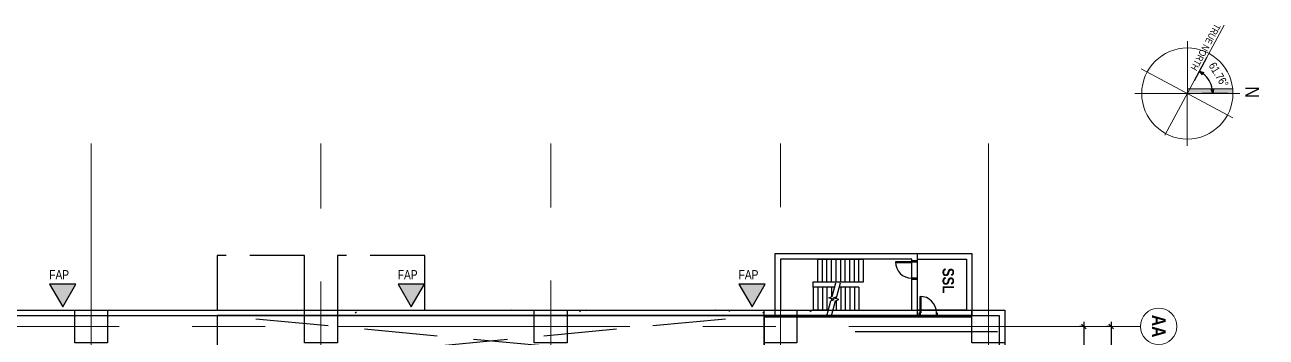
# Model space of a CAD drawing. Extents: x -14231 to 516634, y -267190 to 70805.
# Drawn here: x 249256 to 317327, y -58534 to -41388 of the extents above; entities that cross this region are included whole.
import ezdxf

# ---------------------------------------------------------------- set-up
doc = ezdxf.new("R2010")
doc.units = 0
doc.header["$LTSCALE"] = 8
for name, pattern in [('IDA - Grid Line', [3500, 2000, -500, 500, -500]), ('IDA - Hidden 065', [537.5, 375, -162.5]), ('IDA - Hidden 2-1', [750, 500, -250]), ('Overhead', [992.1875, 595.3125, -396.875])]:
    doc.linetypes.add(name, pattern=pattern)
doc.layers.get('0').update_dxf_attribs({"color": 1, "linetype": 'CONTINUOUS'})
doc.layers.get('Defpoints').update_dxf_attribs({"linetype": 'CONTINUOUS'})
doc.layers.add('000_CTCI_CSA', color=7, linetype='CONTINUOUS')
for name, color, linetype, lineweight in [('A-_--------_A', 7, 'CONTINUOUS', 9), ('A-_ANOTGRID_E', 7, 'CONTINUOUS', 9), ('A-_ANOTTEXT_A', 7, 'CONTINUOUS', 9), ('A-ANOT----_D', 7, 'CONTINUOUS', 9)]:
    doc.layers.add(name, color=color, linetype=linetype, lineweight=lineweight)
doc.layers.add('A-_--------_E-', color=7, linetype='CONTINUOUS', lineweight=9, true_color=0x00a600)
doc.styles.add('Arial', font='arial.ttf', dxfattribs={"width": 0.8, "height": 0.25})
doc.styles.add('Arial Narrow', font='ARIALN.TTF', dxfattribs={"height": 0.2})
doc.styles.add('Arial Narrow_1', font='ARIALN.TTF', dxfattribs={"height": 0.18})
doc.styles.add('Arial Narrow_2', font='ARIALN.TTF', dxfattribs={"width": 0.8, "height": 0.22})
doc.styles.add('Arial Narrow_B', font='ARIALNB.TTF', dxfattribs={"height": 750})
doc.styles.add('Arial Narrow_B_1', font='ARIALNB.TTF', dxfattribs={"height": 625})
doc.styles.add('Arial_1', font='arial.ttf', dxfattribs={"width": 0.8, "height": 450})
doc.dimstyles.new('IDA_-_Arial_-_1_8mm_-_Black_-_Angular_2', dxfattribs={"dimscale": 304.8, "dimtxt": 459.11673, "dimasz": 0.82021, "dimexe": 1.968504, "dimexo": 1.230315, "dimgap": 1.230315, "dimtad": 1, "dimdec": 0, "dimzin": 0, "dimdsep": 46, "dimtxsty": 'Arial_1', "dimblk1": 'OPEN30', "dimblk2": 'OPEN30', "dimsah": 1, "dimcen": 0.09, "dimdle": 0.82021, "dimazin": 0, "dimtfac": 1, "dimtdec": 4, "dimtix": 1, "dimtmove": 0, "dimatfit": 3, "dimfxl": 1, "dimtvp": 1, "dimtolj": 1, "dimtzin": 0, "dimarcsym": 2})
doc.dimstyles.new('IDA_-_Arial_-_2_5mm_-_Black_-_Diagonal', dxfattribs={"dimscale": 304.8, "dimtxt": 639.644359, "dimasz": 0.82021, "dimexe": 0.82021, "dimexo": 0.82021, "dimgap": 0, "dimtad": 1, "dimdec": 0, "dimzin": 0, "dimdsep": 46, "dimtxsty": 'Arial Narrow_2', "dimblk1": 'OBLIQUE', "dimblk2": 'OBLIQUE', "dimsah": 1, "dimcen": 0.09, "dimdle": 0.82021, "dimazin": 0, "dimtfac": 1, "dimtdec": 4, "dimtix": 1, "dimtmove": 0, "dimatfit": 3, "dimfxl": 1, "dimtvp": 1, "dimtolj": 1, "dimtzin": 0, "dimarcsym": 2})

# ---------------------------------------------------------------- blocks, each defined once
blk = doc.blocks.new('_Open30')
at = {"color": 0, "linetype": 'ByBlock', "lineweight": -2}
for p, q in [((-1, 0.27), (0, 0)), ((0, 0), (-1, -0.27)), ((0, 0), (-1, 0))]:
    blk.add_line(p, q, dxfattribs=at)
blk = doc.blocks.new('*D294')
at = {"layer": 'A-ANOT----_D', "color": 0, "lineweight": -2, "transparency": 16777216}
for p, q in [((314053, -43206), (313378, -44461)), ((315221, -45159), (313796, -45159))]:
    blk.add_line(p, q, dxfattribs=at)
blk.add_arc((313003, -45159), 1392, 10.30135, 51.45865, dxfattribs=at)
at = {"layer": 'Defpoints', "color": 0, "transparency": 16777216}
for p in [(314230, -42876), (314307, -44670), (313003, -45159), (315596, -45159)]:
    blk.add_point(p, dxfattribs=at)
at = {"layer": 'A-ANOT----_D', "color": 0, "lineweight": -2, "transparency": 16777216, "xscale": 250, "yscale": 250, "zscale": 250}
for p, rotation in [((313662, -43933), 146.6093274653374), ((314396, -45159), 275.1506725346597)]:
    blk.add_blockref('_Open30', p, dxfattribs=dict(at, rotation=rotation))
at = {"layer": 'A-ANOT----_D', "color": 0, "transparency": 16777216, "insert": (314718, -44134), "char_height": 450, "width": 1720.63, "attachment_point": 5, "rotation": 300.88, "style": 'Arial_1'}
blk.add_mtext('\\A1;61.76°', dxfattribs=at)
blk = doc.blocks.new('IDA - North Point _ Scale Bar - North Point Only-9867521-PH1 LEVEL 3 - PROBE')
at = {"layer": 'A-_--------_A'}
h = blk.add_hatch(color=256, dxfattribs=at)
edge = h.paths.add_edge_path()
edge.add_line((-0.47, 0.88), (8.29, 5.59))
edge.add_arc((0, 0), 10, 28.24, 33.9792, ccw=False)
edge.add_line((8.81, 4.73), (0, 0))
edge.add_line((0, 0), (-0.47, 0.88))
for p, q in [((-5.44, 10.13), (5.44, -10.13)), ((8.29, 5.59), (-0.47, 0.88)), ((10.13, 5.44), (-10.13, -5.44)), ((0, 0), (8.81, 4.73)), ((-0.47, 0.88), (0, 0))]:
    blk.add_line(p, q, dxfattribs=at)
blk.add_circle((0, 0), 10, dxfattribs=at)
blk.add_arc((0, 0), 10, 28.24, 33.9792, dxfattribs=at)
at = {"layer": 'A-_--------_A', "insert": (13.15, 8.81), "char_height": 3, "width": 3.0464, "attachment_point": 1, "rotation": 298.24, "style": 'Arial Narrow'}
blk.add_mtext('N', dxfattribs=at)
blk = doc.blocks.new('_Oblique')
at = {"color": 0, "linetype": 'ByBlock', "lineweight": -2}
blk.add_line((-0.5, -0.5), (0.5, 0.5), dxfattribs=at)
blk = doc.blocks.new('*D280')
at = {"layer": 'A-ANOT----_D', "color": 0, "lineweight": -2, "transparency": 16777216}
for p, q in [((308832, -57693), (308832, -133793)), ((308759, -57943), (308582, -57943)), ((308759, -133543), (308582, -133543))]:
    blk.add_line(p, q, dxfattribs=at)
at = {"layer": 'Defpoints', "color": 0, "transparency": 16777216}
for p in [(309009, -57943), (308832, -133543), (309009, -133543)]:
    blk.add_point(p, dxfattribs=at)
at = {"layer": 'A-ANOT----_D', "color": 0, "lineweight": -2, "transparency": 16777216, "xscale": 250, "yscale": 250, "zscale": 250}
for p, rotation in [((308832, -57943), 90), ((308832, -133543), 270)]:
    blk.add_blockref('_Oblique', p, dxfattribs=dict(at, rotation=rotation))
at = {"layer": 'A-ANOT----_D', "color": 0, "transparency": 16777216, "insert": (308832, -95743), "char_height": 0.22, "width": 2375.82, "attachment_point": 5, "rotation": 90, "style": 'Arial Narrow_2'}
blk.add_mtext('\\A1;75600', dxfattribs=at)
blk = doc.blocks.new('*D281')
at = {"layer": '000_CTCI_CSA', "color": 0, "lineweight": -2, "transparency": 16777216}
for p, q in [((307332, -57693), (307332, -70793)), ((307259, -57943), (307082, -57943)), ((307259, -70543), (307082, -70543))]:
    blk.add_line(p, q, dxfattribs=at)
at = {"layer": 'Defpoints', "color": 0, "transparency": 16777216}
for p in [(307509, -57943), (307332, -70543), (307509, -70543)]:
    blk.add_point(p, dxfattribs=at)
at = {"layer": '000_CTCI_CSA', "color": 0, "lineweight": -2, "transparency": 16777216, "xscale": 250, "yscale": 250, "zscale": 250}
for p, rotation in [((307332, -57943), 90), ((307332, -70543), 270)]:
    blk.add_blockref('_Oblique', p, dxfattribs=dict(at, rotation=rotation))
at = {"layer": '000_CTCI_CSA', "color": 0, "transparency": 16777216, "insert": (307332, -64243), "char_height": 0.22, "width": 2375.82, "attachment_point": 5, "rotation": 90, "style": 'Arial Narrow_2'}
blk.add_mtext('\\A1;12600', dxfattribs=at)
blk = doc.blocks.new('Grid - 4 mm Dia-V240-PH1 LEVEL 1 - WWTP')
at = {"layer": 'A-_ANOTGRID_E'}
blk.add_circle((0, 0), 4, dxfattribs=at)

msp = doc.modelspace()

# ---------------------------------------------------------------- hatches: boundary and pattern name
at = {"layer": '000_CTCI_CSA', "lineweight": 5, "true_color": 0x808080}
for points in [[(250612.2, -55618.3), (251333.9, -56868.3), (252055.6, -55618.3), (251921.5, -55618.3)], [(269722.2, -55618.3), (270443.9, -56868.3), (271165.6, -55618.3)], [(288412.2, -55618.3), (289133.9, -56868.3), (289855.6, -55618.3)]]:
    msp.add_hatch(color=8, dxfattribs=at).paths.add_polyline_path(points)

# ---------------------------------------------------------------- linework, layer by layer
at = {"layer": '000_CTCI_CSA', "color": 8, "linetype": 'IDA - Hidden 065', "true_color": 0x808080}
for p, q in [((259793.9, -54043.3), (259793.9, -57043.3)), ((264593.9, -54043.3), (259793.9, -54043.3)), ((264593.9, -57043.3), (264593.9, -54043.3)), ((266393.9, -54043.3), (266393.9, -57043.3)), ((271193.9, -54043.3), (266393.9, -54043.3)), ((271193.9, -57043.3), (271193.9, -54043.3)), ((259793.9, -57043.3), (264593.9, -57043.3)), ((266393.9, -57043.3), (271193.9, -57043.3))]:
    msp.add_line(p, q, dxfattribs=at)
at = {"layer": '000_CTCI_CSA', "color": 8, "true_color": 0x808080}
for p, q in [((290393.9, -57343.3), (290393.9, -53943.3)), ((290393.9, -53943.3), (298193.9, -53943.3)), ((290693.9, -54243.3), (290693.9, -57043.3)), ((297893.9, -54243.3), (290693.9, -54243.3)), ((296993.9, -54393.3), (296993.9, -54443.3)), ((297893.9, -54393.3), (296993.9, -54393.3)), ((296993.9, -54443.3), (297893.9, -54443.3)), ((297143.9, -54443.3), (297143.9, -54393.3)), ((297168.9, -54443.3), (297168.9, -54393.3)), ((297168.9, -54418.3), (297268.9, -54418.3)), ((297268.9, -54443.3), (297268.9, -54393.3)), ((297293.9, -54443.3), (297293.9, -54393.3)), ((297893.9, -57043.3), (297893.9, -54243.3)), ((298193.9, -54343.3), (297893.9, -54343.3)), ((297893.9, -54343.3), (297893.9, -54393.3)), ((297893.9, -54443.3), (297893.9, -54393.3)), ((297893.9, -54393.3), (298193.9, -54393.3)), ((298193.9, -53943.3), (298193.9, -57343.3)), ((298193.9, -53943.3), (301193.9, -53943.3)), ((298193.9, -54243.3), (300893.9, -54243.3)), ((298193.9, -54393.3), (298193.9, -54343.3)), ((300893.9, -54243.3), (300893.9, -57043.3)), ((301193.9, -53943.3), (301193.9, -57343.3)), ((252055.6, -55618.3), (250612.2, -55618.3)), ((250612.2, -55618.3), (251333.9, -56868.3)), ((252055.6, -55618.3), (250612.2, -55618.3)), ((250612.2, -55618.3), (251333.9, -56868.3)), ((251333.9, -56868.3), (252055.6, -55618.3)), ((251333.9, -56868.3), (252055.6, -55618.3)), ((271165.6, -55618.3), (269722.2, -55618.3)), ((269722.2, -55618.3), (270443.9, -56868.3)), ((271165.6, -55618.3), (269722.2, -55618.3)), ((269722.2, -55618.3), (270443.9, -56868.3)), ((270443.9, -56868.3), (271165.6, -55618.3)), ((270443.9, -56868.3), (271165.6, -55618.3)), ((289855.6, -55618.3), (288412.2, -55618.3)), ((288412.2, -55618.3), (289133.9, -56868.3)), ((289855.6, -55618.3), (288412.2, -55618.3)), ((288412.2, -55618.3), (289133.9, -56868.3)), ((289133.9, -56868.3), (289855.6, -55618.3)), ((289133.9, -56868.3), (289855.6, -55618.3)), ((293776.3, -56297.6), (293976.1, -55551.9)), ((293993.9, -55793.3), (293911.4, -55793.3)), ((294243.9, -55793.3), (293993.9, -55793.3)), ((293993.9, -55793.3), (293993.9, -57043.3)), ((294493.9, -55793.3), (294243.9, -55793.3)), ((294243.9, -55793.3), (294243.9, -57043.3)), ((294743.9, -55793.3), (294493.9, -55793.3)), ((294493.9, -55793.3), (294493.9, -57043.3)), ((294993.9, -55793.3), (294743.9, -55793.3)), ((294743.9, -55793.3), (294743.9, -57043.3)), ((294993.9, -55793.3), (294993.9, -57043.3)), ((297893.9, -57043.3), (297893.9, -55293.3)), ((298193.9, -55293.3), (297893.9, -55293.3)), ((297893.9, -55293.3), (297893.9, -55343.3)), ((297893.9, -55343.3), (298193.9, -55343.3)), ((298193.9, -55343.3), (298193.9, -55293.3)), ((293593, -56377.9), (293776.3, -56297.6)), ((293894.8, -56458.8), (293593, -56377.9)), ((293711.6, -56539.1), (293894.8, -56458.8)), ((293743.9, -56311.8), (293743.9, -56418.3)), ((298343.9, -57193.3), (298343.9, -56293.3)), ((298343.9, -56293.3), (298393.9, -56293.3)), ((298393.9, -56443.3), (298343.9, -56443.3)), ((298393.9, -56468.3), (298343.9, -56468.3)), ((298368.9, -56468.3), (298368.9, -56568.3)), ((298393.9, -56293.3), (298393.9, -57193.3)), ((290693.9, -57043.3), (297893.9, -57043.3)), ((293511.7, -57284.8), (293711.6, -56539.1)), ((293743.9, -56524.9), (293743.9, -57043.3)), ((300893.9, -57043.3), (298193.9, -57043.3)), ((298393.9, -56568.3), (298343.9, -56568.3)), ((298393.9, -56593.3), (298343.9, -56593.3)), ((289793.9, -57343.3), (259793.9, -57343.3)), ((259793.9, -57343.3), (259793.9, -60143.3)), ((289793.9, -60143.3), (289793.9, -57343.3)), ((289793.9, -60143.3), (289793.9, -57343.3)), ((289793.9, -57343.3), (302443.9, -57343.3)), ((289793.9, -57443.3), (289793.9, -60143.3)), ((298193.9, -57343.3), (290393.9, -57343.3)), ((301193.9, -57343.3), (298193.9, -57343.3)), ((298293.9, -57193.3), (298343.9, -57193.3)), ((298293.9, -57343.3), (298293.9, -57193.3)), ((298343.9, -57343.3), (298293.9, -57343.3)), ((298393.9, -57193.3), (298343.9, -57193.3)), ((298343.9, -57193.3), (298343.9, -57343.3)), ((299243.9, -57193.3), (299293.9, -57193.3)), ((299243.9, -57343.3), (299243.9, -57193.3)), ((299293.9, -57343.3), (299243.9, -57343.3)), ((299293.9, -57193.3), (299293.9, -57343.3))]:
    msp.add_line(p, q, dxfattribs=at)
at = {"layer": '000_CTCI_CSA', "color": 8, "linetype": 'Overhead', "true_color": 0x808080}
for p, q in [((292743.9, -55493.3), (292743.9, -54243.3)), ((292743.9, -54243.3), (295243.9, -54243.3)), ((292993.9, -55493.3), (292993.9, -54243.3)), ((293243.9, -55493.3), (293243.9, -54243.3)), ((293493.9, -55493.3), (293493.9, -54243.3)), ((293743.9, -55493.3), (293743.9, -54243.3)), ((293993.9, -55493.3), (293993.9, -54243.3)), ((294243.9, -55493.3), (294243.9, -54243.3)), ((294493.9, -55493.3), (294493.9, -54243.3)), ((294743.9, -55493.3), (294743.9, -54243.3)), ((294993.9, -55493.3), (294993.9, -54243.3)), ((295243.9, -55493.3), (295243.9, -54243.3)), ((292493.9, -55493.3), (292743.9, -55493.3)), ((292493.9, -55793.3), (292493.9, -55493.3)), ((292493.9, -55793.3), (292493.9, -57043.3)), ((293661.4, -55793.3), (292493.9, -55793.3)), ((292743.9, -55493.3), (295243.9, -55493.3)), ((292743.9, -55793.3), (292743.9, -57043.3)), ((292993.9, -55793.3), (292993.9, -57043.3)), ((293243.9, -55793.3), (293243.9, -57043.3)), ((293493.9, -55793.3), (293493.9, -56311.8)), ((293526.3, -56297.6), (293726.1, -55551.9)), ((293343, -56377.9), (293526.3, -56297.6)), ((293644.8, -56458.8), (293343, -56377.9)), ((293461.6, -56539.1), (293644.8, -56458.8)), ((293493.9, -56418.3), (293493.9, -56524.9)), ((293326.5, -57043.3), (292493.9, -57043.3)), ((293261.7, -57284.8), (293461.6, -56539.1))]:
    msp.add_line(p, q, dxfattribs=at)
at = {"layer": '000_CTCI_CSA', "color": 8, "linetype": 'Continuous', "true_color": 0x808080}
for p, q in [((267376.1, -57191), (267448.7, -57149.1)), ((275994.6, -57063.4), (275959.9, -57043.3)), ((279662.9, -57136.3), (279735.4, -57094.3)), ((280090.2, -57081.6), (280023.9, -57043.3)), ((284892.3, -57050), (284903.8, -57043.3)), ((287147.5, -57050.1), (287135.9, -57043.3)), ((287854, -57099.8), (287926.6, -57057.9)), ((289724, -57193.3), (289754.4, -57175.8)), ((291243.1, -57068.3), (291199.9, -57043.3)), ((292377, -57136.3), (292304.4, -57094.4))]:
    msp.add_line(p, q, dxfattribs=at)
at = {"layer": '000_CTCI_CSA', "color": 8, "linetype": 'IDA - Hidden 2-1', "true_color": 0x808080}
for p, q in [((289793.9, -60143.3), (259793.9, -57343.3)), ((259793.9, -60143.3), (289543.9, -57343.3))]:
    msp.add_line(p, q, dxfattribs=at)
at = {"layer": '000_CTCI_CSA', "lineweight": -3}
for p, q in [((301193.9, -57343.3), (289793.9, -57343.3)), ((301193.9, -57443.3), (289793.9, -57443.3))]:
    msp.add_line(p, q, dxfattribs=at)
at = {"layer": '000_CTCI_CSA', "color": 8, "linetype": 'IDA - Hidden 065', "ltscale": 3, "true_color": 0x808080}
msp.add_line((302593.9, -58243.3), (294793.9, -58243.3), dxfattribs=at)
at = {"layer": '000_CTCI_CSA', "color": 8, "true_color": 0x808080}
for points in [[(302993.9, -57043.3), (302993.9, -134443.3), (226793.9, -134443.3), (226793.9, -57043.3)], [(253793.9, -57043.3), (253793.9, -58843.3), (251993.9, -58843.3), (251993.9, -57043.3)], [(266393.9, -57043.3), (266393.9, -58843.3), (264593.9, -58843.3), (264593.9, -57043.3)], [(278993.9, -57043.3), (278993.9, -58843.3), (277193.9, -58843.3), (277193.9, -57043.3)], [(291593.9, -57043.3), (291593.9, -58843.3), (289793.9, -58843.3), (289793.9, -57043.3)], [(302993.9, -57043.3), (302993.9, -58843.3), (301193.9, -58843.3), (301193.9, -57043.3)], [(302693.9, -57343.3), (302693.9, -134143.3), (227093.9, -134143.3), (227093.9, -57343.3)]]:
    msp.add_lwpolyline(points, close=True, dxfattribs=at)
for centre, start, end in [((297893.9, -54393.3), 180, 270), ((297893.9, -54393.3), 180, 270), ((298343.9, -57193.3), 0, 90), ((298343.9, -57193.3), 0, 90)]:
    msp.add_arc(centre, 900, start, end, dxfattribs=at)
at = {"layer": 'A-_--------_E-', "color": 7}
for p, q in [((311771.5, -47453.1), (315014.4, -41415.2)), ((310470.1, -43800), (315491.7, -46497.1))]:
    msp.add_line(p, q, dxfattribs=at)
at = {"layer": 'A-_ANOTGRID_E', "color": 8, "linetype": 'IDA - Grid Line', "true_color": 0x808080}
for p, q in [((252893.9, -146907.4), (252893.9, -47898.2)), ((265493.9, -71477.3), (265493.9, -47898.2)), ((278093.9, -71415.3), (278093.9, -47898.2)), ((290693.9, -71406), (290693.9, -47898.2)), ((302093.9, -146907.4), (302093.9, -47898.2)), ((310434.5, -57943.3), (222924.6, -57943.3))]:
    msp.add_line(p, q, dxfattribs=at)

# ---------------------------------------------------------------- block references
at = {"layer": 'A-_--------_A', "lineweight": 5, "xscale": 250, "yscale": 250, "zscale": 250, "rotation": 331.759999999999}
msp.add_blockref('IDA - North Point _ Scale Bar - North Point Only-9867521-PH1 LEVEL 3 - PROBE', (313003.5, -45159.3), dxfattribs=at)
at = {"layer": 'A-_ANOTGRID_E', "color": 8, "lineweight": 5, "true_color": 0x808080, "xscale": 249.9999999999999, "yscale": 249.9999999999999, "zscale": 249.9999999999999, "rotation": 89.99999999999999}
msp.add_blockref('Grid - 4 mm Dia-V240-PH1 LEVEL 1 - WWTP', (311434.5, -57943.3), dxfattribs=at)

# ---------------------------------------------------------------- texts
at = {"layer": '000_CTCI_CSA', "color": 8, "true_color": 0x808080, "style": 'Arial', "width": 0.8}
for p in [(250596.9, -55352.7), (269706.9, -55352.7), (288396.9, -55352.7)]:
    msp.add_text('FAP', height=500, dxfattribs=at).set_placement(p)
at = {"layer": '000_CTCI_CSA', "color": 8, "true_color": 0x808080, "style": 'Arial Narrow_B_1'}
msp.add_text('SSL', height=625, rotation=270, dxfattribs=at).set_placement((299581.8, -54731.3))
at = {"layer": 'A-_ANOTGRID_E', "color": 8, "true_color": 0x808080, "insert": (311818.8, -57307.4), "char_height": 750, "width": 1523.206, "attachment_point": 1, "rotation": 270, "style": 'Arial Narrow_B'}
msp.add_mtext('AA', dxfattribs=at)
at = {"layer": 'A-_ANOTTEXT_A', "insert": (314844.7, -41469.9), "char_height": 375, "width": 3447.256, "attachment_point": 1, "rotation": 241.4535, "style": 'Arial Narrow_1'}
msp.add_mtext('TRUE NORTH', dxfattribs=at)

# ---------------------------------------------------------------- dimensions: what is measured, and where the dimension line sits
at = {"layer": '000_CTCI_CSA', "color": 8, "true_color": 0x808080}
dim = msp.add_linear_dim(base=(307332.4, -70543.3), p1=(307509.2, -57943.3), p2=(307509.2, -70543.3), angle=270, dimstyle='IDA_-_Arial_-_2_5mm_-_Black_-_Diagonal', override={"dimpost": '<>', "dimfxl": 12600}, dxfattribs=at)
dim.commit()
dim.dimension.update_dxf_attribs({"geometry": '*D281', "text_midpoint": (307332.3, -64243.3)})
at = {"layer": 'A-ANOT----_D'}
dim = msp.add_angular_dim_3p(base=(314306.9, -44669.7), center=(313003.5, -45159.3), p1=(315595.8, -45159.3), p2=(314230.1, -42875.5), dimstyle='IDA_-_Arial_-_1_8mm_-_Black_-_Angular_2', override={"dimpost": '<>', "dimfxl": 2661.021979}, dxfattribs=at)
dim.commit()
dim.dimension.update_dxf_attribs({"geometry": '*D294', "text_midpoint": (314717.5, -44134.3)})
at = {"layer": 'A-ANOT----_D', "color": 8, "true_color": 0x808080}
dim = msp.add_linear_dim(base=(308832.4, -133543.3), p1=(309009.2, -57943.3), p2=(309009.2, -133543.3), angle=270, dimstyle='IDA_-_Arial_-_2_5mm_-_Black_-_Diagonal', override={"dimpost": '<>', "dimfxl": 75600}, dxfattribs=at)
dim.commit()
dim.dimension.update_dxf_attribs({"geometry": '*D280', "text_midpoint": (308832.3, -95743.3)})

doc.saveas('drawing.dxf')
